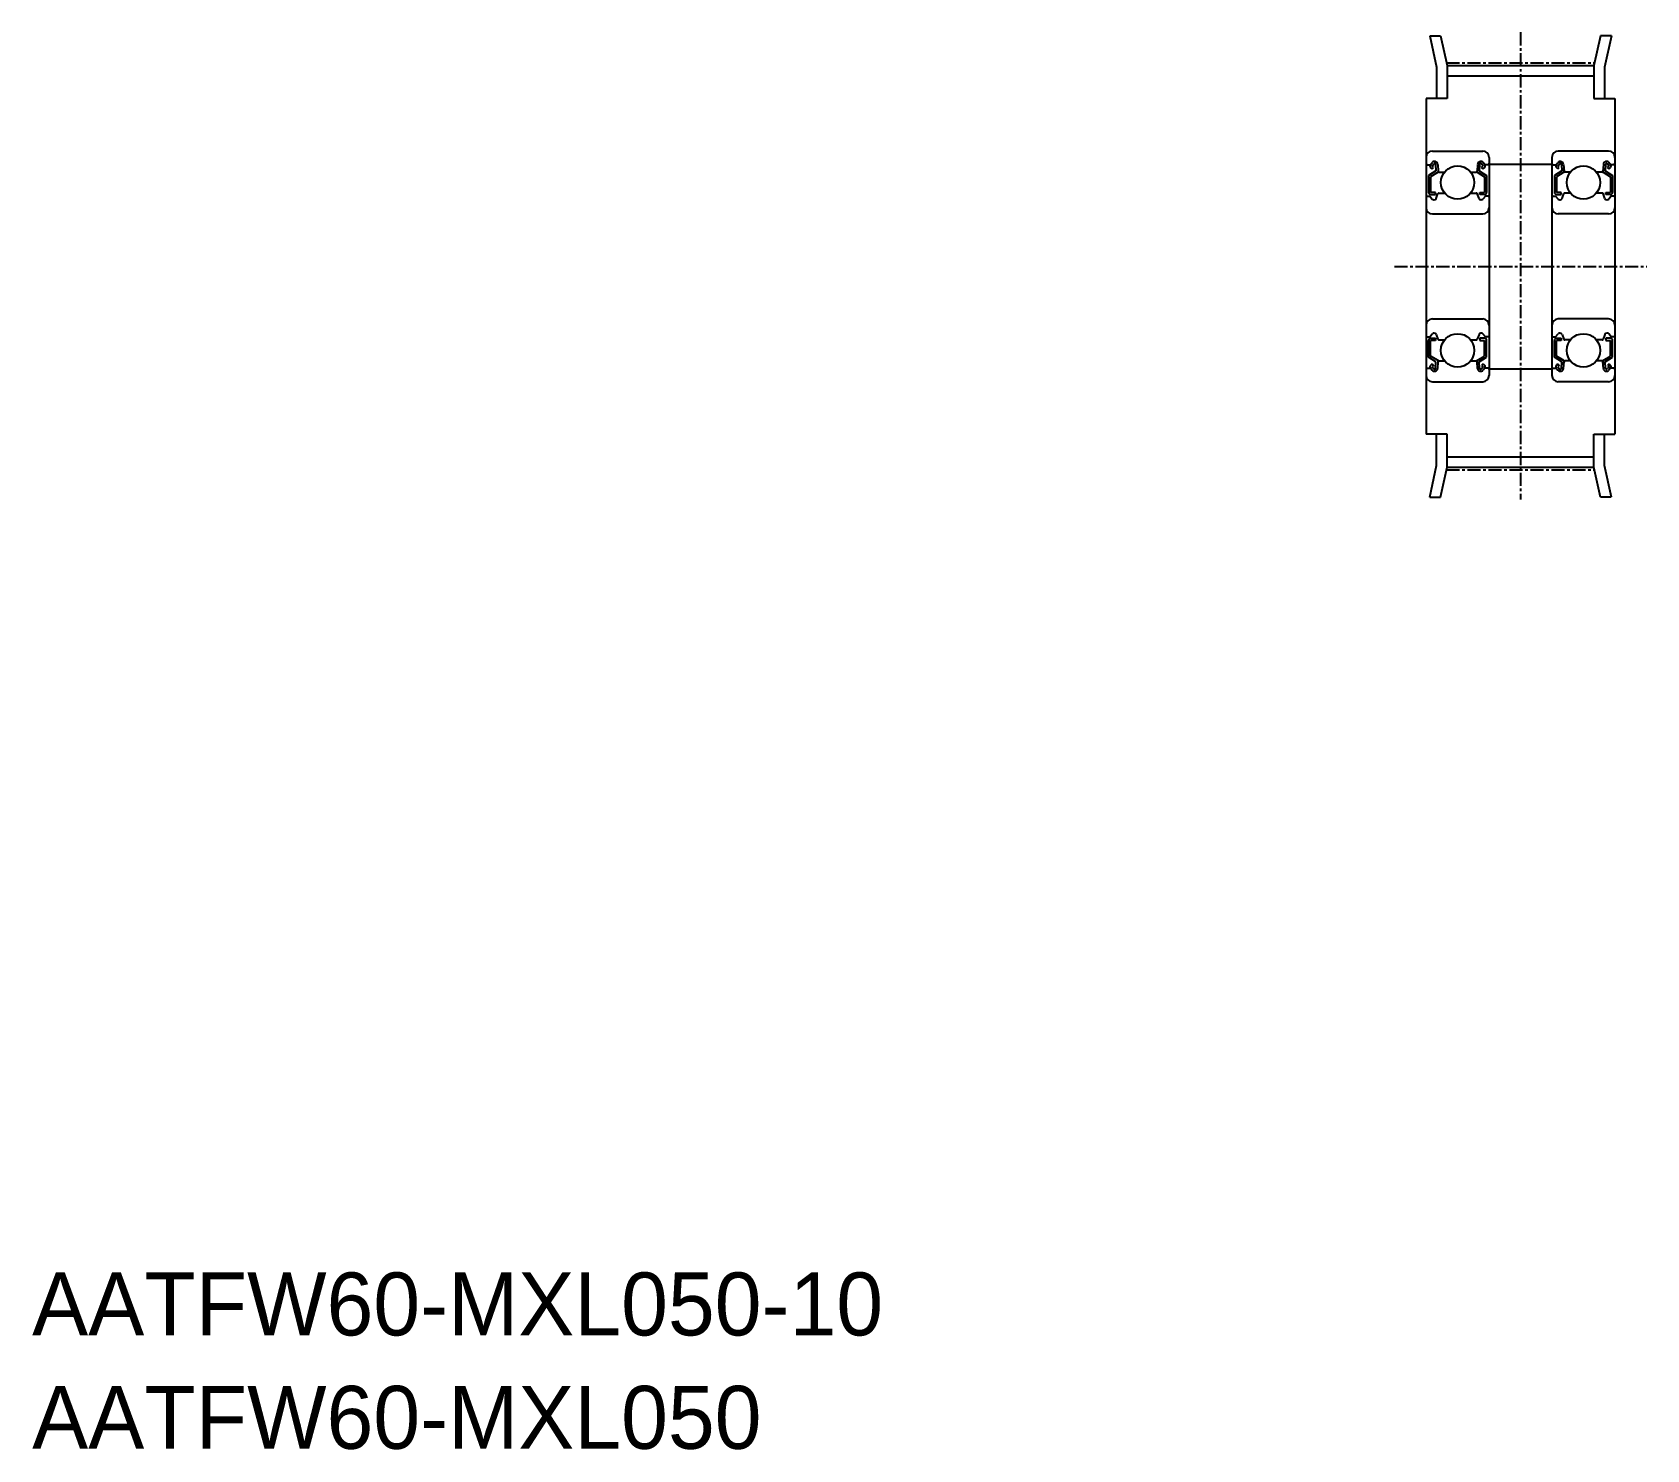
# Model space of a CAD drawing. Extents: x -286 to -132, y -61 to 74.
import ezdxf

# ---------------------------------------------------------------- set-up
doc = ezdxf.new("R2010")
doc.units = 0
doc.linetypes.add('CENTER', pattern=[2, 1.25, -0.25, 0.25, -0.25])
doc.layers.get('0').update_dxf_attribs({"linetype": 'CONTINUOUS'})
doc.layers.add('CENTER', color=1, linetype='CENTER')

msp = doc.modelspace()

# ---------------------------------------------------------------- linework, layer by layer
for p, q in [((-152.71, 73.91), (-151.67, 73.91)), ((-152.71, 73.91), (-152.05, 70.91)), ((-151.67, 73.91), (-151.05, 71.06)), ((-136.43, 73.91), (-137.05, 71.06)), ((-135.39, 73.91), (-136.43, 73.91)), ((-135.39, 73.91), (-136.05, 70.91)), ((-152.05, 70.91), (-152.05, 67.91)), ((-151.05, 71.06), (-137.05, 71.06)), ((-151.05, 71.06), (-151.05, 67.91)), ((-137.05, 71.06), (-137.05, 67.91)), ((-136.05, 70.91), (-136.05, 67.91)), ((-151.05, 70.07), (-137.05, 70.07)), ((-153.05, 67.91), (-153.05, 35.91)), ((-151.05, 67.91), (-153.05, 67.91)), ((-137.05, 67.91), (-135.05, 67.91)), ((-135.05, 67.91), (-135.05, 35.91)), ((-153.05, 62.31), (-153.05, 41.51)), ((-152.95, 61.61), (-152.64, 61.61)), ((-152.64, 61.61), (-152.48, 61.81)), ((-152.49, 61.48), (-152.32, 61.68)), ((-152.45, 62.91), (-147.65, 62.91)), ((-152.15, 61.62), (-152.12, 61.01)), ((-151.95, 61.64), (-151.9, 61)), ((-148.15, 61.64), (-148.2, 61)), ((-147.95, 61.62), (-147.98, 61.01)), ((-147.61, 61.48), (-147.78, 61.68)), ((-147.46, 61.61), (-147.62, 61.81)), ((-147.15, 61.61), (-147.46, 61.61)), ((-147.05, 62.31), (-147.05, 41.51)), ((-147.05, 61.66), (-141.05, 61.66)), ((-141.05, 62.31), (-141.05, 41.51)), ((-140.95, 61.61), (-140.64, 61.61)), ((-140.64, 61.61), (-140.48, 61.81)), ((-140.49, 61.48), (-140.32, 61.68)), ((-135.65, 62.91), (-140.45, 62.91)), ((-140.15, 61.62), (-140.12, 61.01)), ((-139.95, 61.64), (-139.9, 61)), ((-136.15, 61.64), (-136.2, 61)), ((-135.95, 61.62), (-135.98, 61.01)), ((-135.61, 61.48), (-135.78, 61.68)), ((-135.46, 61.61), (-135.62, 61.81)), ((-135.15, 61.61), (-135.46, 61.61)), ((-135.05, 62.31), (-135.05, 41.51)), ((-152.12, 61.01), (-152.82, 60.57)), ((-152.82, 60.57), (-152.82, 58.96)), ((-152.49, 61.2), (-152.63, 61.34)), ((-151.92, 60.9), (-152.62, 60.46)), ((-152.62, 60.46), (-152.62, 58.96)), ((-152.35, 61.34), (-152.49, 61.48)), ((-152.49, 61.2), (-152.35, 61.34)), ((-151.92, 61.25), (-151.92, 60.9)), ((-151.8, 60.91), (-151.28, 60.91)), ((-148.82, 60.91), (-148.3, 60.91)), ((-148.18, 61.25), (-148.18, 60.9)), ((-148.18, 60.9), (-147.48, 60.46)), ((-147.98, 61.01), (-147.28, 60.57)), ((-147.76, 61.34), (-147.61, 61.48)), ((-147.61, 61.2), (-147.76, 61.34)), ((-147.61, 61.2), (-147.47, 61.34)), ((-147.48, 60.46), (-147.48, 58.96)), ((-147.28, 60.57), (-147.28, 58.96)), ((-140.12, 61.01), (-140.82, 60.57)), ((-140.82, 60.57), (-140.82, 58.96)), ((-140.49, 61.2), (-140.63, 61.34)), ((-139.92, 60.9), (-140.62, 60.46)), ((-140.62, 60.46), (-140.62, 58.96)), ((-140.35, 61.34), (-140.49, 61.48)), ((-140.49, 61.2), (-140.35, 61.34)), ((-139.92, 61.25), (-139.92, 60.9)), ((-139.28, 60.91), (-139.8, 60.91)), ((-136.3, 60.91), (-136.82, 60.91)), ((-136.18, 61.25), (-136.18, 60.9)), ((-136.18, 60.9), (-135.48, 60.46)), ((-135.98, 61.01), (-135.28, 60.57)), ((-135.76, 61.34), (-135.61, 61.48)), ((-135.61, 61.2), (-135.76, 61.34)), ((-135.61, 61.2), (-135.47, 61.34)), ((-135.48, 60.46), (-135.48, 58.96)), ((-135.28, 60.57), (-135.28, 58.96)), ((-152.95, 58.61), (-152.7, 58.61)), ((-152.7, 58.61), (-152.47, 58.33)), ((-152.17, 58.96), (-152.62, 58.96)), ((-152.62, 58.76), (-152.17, 58.76)), ((-152.17, 58.76), (-152.17, 58.96)), ((-152.09, 58.4), (-151.93, 58.85)), ((-151.83, 58.91), (-151.28, 58.91)), ((-148.82, 58.91), (-148.27, 58.91)), ((-148.01, 58.4), (-148.18, 58.85)), ((-147.93, 58.96), (-147.48, 58.96)), ((-147.93, 58.76), (-147.93, 58.96)), ((-147.48, 58.76), (-147.93, 58.76)), ((-147.4, 58.61), (-147.63, 58.33)), ((-147.15, 58.61), (-147.4, 58.61)), ((-140.95, 58.61), (-140.7, 58.61)), ((-140.7, 58.61), (-140.47, 58.33)), ((-140.17, 58.96), (-140.62, 58.96)), ((-140.62, 58.76), (-140.17, 58.76)), ((-140.17, 58.76), (-140.17, 58.96)), ((-140.09, 58.4), (-139.93, 58.85)), ((-139.28, 58.91), (-139.83, 58.91)), ((-136.27, 58.91), (-136.82, 58.91)), ((-136.01, 58.4), (-136.18, 58.85)), ((-135.93, 58.96), (-135.48, 58.96)), ((-135.93, 58.76), (-135.93, 58.96)), ((-135.48, 58.76), (-135.93, 58.76)), ((-135.4, 58.61), (-135.63, 58.33)), ((-135.15, 58.61), (-135.4, 58.61)), ((-152.31, 58.26), (-152.28, 58.26)), ((-147.79, 58.26), (-147.82, 58.26)), ((-140.31, 58.26), (-140.28, 58.26)), ((-135.79, 58.26), (-135.82, 58.26)), ((-152.45, 56.91), (-147.65, 56.91)), ((-135.65, 56.91), (-140.45, 56.91)), ((-152.45, 46.91), (-147.65, 46.91)), ((-135.65, 46.91), (-140.45, 46.91)), ((-152.95, 45.21), (-152.7, 45.21)), ((-152.82, 43.25), (-152.82, 44.86)), ((-152.7, 45.21), (-152.47, 45.49)), ((-152.62, 45.06), (-152.17, 45.06)), ((-152.62, 43.36), (-152.62, 44.86)), ((-152.17, 44.86), (-152.62, 44.86)), ((-152.31, 45.56), (-152.28, 45.56)), ((-152.17, 45.06), (-152.17, 44.86)), ((-152.09, 45.43), (-151.93, 44.98)), ((-151.83, 44.91), (-151.28, 44.91)), ((-148.82, 44.91), (-148.27, 44.91)), ((-148.01, 45.43), (-148.18, 44.98)), ((-147.48, 45.06), (-147.93, 45.06)), ((-147.93, 45.06), (-147.93, 44.86)), ((-147.93, 44.86), (-147.48, 44.86)), ((-147.79, 45.56), (-147.82, 45.56)), ((-147.4, 45.21), (-147.63, 45.49)), ((-147.48, 43.36), (-147.48, 44.86)), ((-147.15, 45.21), (-147.4, 45.21)), ((-147.28, 43.25), (-147.28, 44.86)), ((-140.95, 45.21), (-140.7, 45.21)), ((-140.82, 43.25), (-140.82, 44.86)), ((-140.7, 45.21), (-140.47, 45.49)), ((-140.62, 45.06), (-140.17, 45.06)), ((-140.17, 44.86), (-140.62, 44.86)), ((-140.62, 43.36), (-140.62, 44.86)), ((-140.31, 45.56), (-140.28, 45.56)), ((-140.17, 45.06), (-140.17, 44.86)), ((-140.09, 45.43), (-139.93, 44.98)), ((-139.28, 44.91), (-139.83, 44.91)), ((-136.27, 44.91), (-136.82, 44.91)), ((-136.01, 45.43), (-136.18, 44.98)), ((-135.48, 45.06), (-135.93, 45.06)), ((-135.93, 45.06), (-135.93, 44.86)), ((-135.93, 44.86), (-135.48, 44.86)), ((-135.79, 45.56), (-135.82, 45.56)), ((-135.4, 45.21), (-135.63, 45.49)), ((-135.48, 43.36), (-135.48, 44.86)), ((-135.15, 45.21), (-135.4, 45.21)), ((-135.28, 43.25), (-135.28, 44.86)), ((-152.12, 42.82), (-152.82, 43.25)), ((-151.92, 42.93), (-152.62, 43.36)), ((-152.27, 43.15), (-152.27, 43.15)), ((-148.18, 42.93), (-147.48, 43.36)), ((-147.98, 42.82), (-147.28, 43.25)), ((-140.12, 42.82), (-140.82, 43.25)), ((-139.92, 42.93), (-140.62, 43.36)), ((-136.18, 42.93), (-135.48, 43.36)), ((-135.98, 42.82), (-135.28, 43.25)), ((-135.83, 43.15), (-135.83, 43.15)), ((-152.95, 42.21), (-152.64, 42.21)), ((-152.64, 42.21), (-152.48, 42.02)), ((-152.49, 42.62), (-152.63, 42.48)), ((-152.49, 42.62), (-152.35, 42.48)), ((-152.35, 42.48), (-152.49, 42.34)), ((-152.49, 42.34), (-152.32, 42.15)), ((-152.15, 42.2), (-152.12, 42.82)), ((-152.09, 43.04), (-152.09, 43.04)), ((-151.95, 42.19), (-151.9, 42.82)), ((-151.92, 42.58), (-151.92, 42.93)), ((-151.8, 42.91), (-151.28, 42.91)), ((-148.82, 42.91), (-148.3, 42.91)), ((-148.15, 42.19), (-148.2, 42.82)), ((-148.18, 42.58), (-148.18, 42.93)), ((-147.95, 42.2), (-147.98, 42.82)), ((-147.61, 42.34), (-147.78, 42.15)), ((-147.61, 42.62), (-147.76, 42.48)), ((-147.76, 42.48), (-147.61, 42.34)), ((-147.46, 42.21), (-147.62, 42.02)), ((-147.61, 42.62), (-147.47, 42.48)), ((-147.15, 42.21), (-147.46, 42.21)), ((-147.05, 42.16), (-141.05, 42.16)), ((-140.95, 42.21), (-140.64, 42.21)), ((-140.64, 42.21), (-140.48, 42.02)), ((-140.49, 42.62), (-140.63, 42.48)), ((-140.49, 42.62), (-140.35, 42.48)), ((-140.35, 42.48), (-140.49, 42.34)), ((-140.49, 42.34), (-140.32, 42.15)), ((-140.15, 42.2), (-140.12, 42.82)), ((-139.95, 42.19), (-139.9, 42.82)), ((-139.92, 42.58), (-139.92, 42.93)), ((-139.28, 42.91), (-139.8, 42.91)), ((-136.3, 42.91), (-136.82, 42.91)), ((-136.15, 42.19), (-136.2, 42.82)), ((-136.18, 42.58), (-136.18, 42.93)), ((-136.01, 43.04), (-136.01, 43.04)), ((-135.95, 42.2), (-135.98, 42.82)), ((-135.61, 42.34), (-135.78, 42.15)), ((-135.61, 42.62), (-135.76, 42.48)), ((-135.76, 42.48), (-135.61, 42.34)), ((-135.46, 42.21), (-135.62, 42.02)), ((-135.61, 42.62), (-135.47, 42.48)), ((-135.15, 42.21), (-135.46, 42.21)), ((-152.45, 40.91), (-147.65, 40.91)), ((-135.65, 40.91), (-140.45, 40.91)), ((-151.05, 35.91), (-153.05, 35.91)), ((-152.05, 32.92), (-152.05, 35.91)), ((-151.05, 32.76), (-151.05, 35.91)), ((-137.05, 35.91), (-135.05, 35.91)), ((-137.05, 32.76), (-137.05, 35.91)), ((-136.05, 32.92), (-136.05, 35.91)), ((-152.71, 29.91), (-152.05, 32.92)), ((-151.67, 29.91), (-151.05, 32.76)), ((-151.05, 33.76), (-137.05, 33.76)), ((-151.05, 32.76), (-137.05, 32.76)), ((-136.43, 29.91), (-137.05, 32.76)), ((-135.39, 29.91), (-136.05, 32.92)), ((-152.71, 29.91), (-151.67, 29.91)), ((-135.4, 29.91), (-136.43, 29.91))]:
    msp.add_line(p, q)
for centre in [(-150.05, 59.91), (-138.05, 59.91), (-150.05, 43.91), (-138.05, 43.91)]:
    msp.add_circle(centre, 1.59)
for centre, radius, start, end in [((-152.45, 62.31), 0.6, 90, 180), ((-152.95, 61.71), 0.1, 180, 270), ((-152.49, 61.48), 0.2, 139.8648, 225.0001), ((-152.25, 61.62), 0.298, 5.0005, 140.1714), ((-152.25, 61.62), 0.0983, 4.6646, 139.9739), ((-147.85, 61.62), 0.298, 39.8286, 174.9997), ((-147.85, 61.62), 0.0983, 40.0264, 175.3357), ((-147.65, 62.31), 0.6, 0, 90), ((-147.61, 61.48), 0.2, 314.9967, 40.1352), ((-147.15, 61.71), 0.1, 269.9995, 359.9913), ((-140.45, 62.31), 0.6, 90, 180), ((-140.95, 61.71), 0.1, 180.0087, 270.0005), ((-140.49, 61.48), 0.2, 139.8647, 225.0033), ((-140.25, 61.62), 0.298, 5.0003, 140.1714), ((-140.25, 61.62), 0.0983, 4.6643, 139.9736), ((-135.85, 61.62), 0.298, 39.8286, 174.9995), ((-135.85, 61.62), 0.0983, 40.0261, 175.3354), ((-135.65, 62.31), 0.6, 0, 90), ((-135.61, 61.48), 0.2, 314.9999, 40.1352), ((-135.15, 61.71), 0.1, 270, 360), ((-151.8, 61.01), 0.1, 185.1444, 270), ((-148.3, 61.01), 0.1, 269.9995, 354.8557), ((-139.8, 61.01), 0.1, 185.1443, 270.0005), ((-136.3, 61.01), 0.1, 270, 354.8556), ((-152.95, 58.51), 0.1, 89.9995, 180), ((-152.62, 58.96), 0.2, 180, 270), ((-151.83, 58.81), 0.1, 89.9995, 160.1157), ((-148.27, 58.81), 0.1, 19.8845, 90.0002), ((-147.48, 58.96), 0.2, 269.9998, 359.9956), ((-147.15, 58.51), 0.1, 359.9913, 90.0002), ((-140.95, 58.51), 0.1, 89.9998, 180.0087), ((-140.62, 58.96), 0.2, 180.0044, 270.0002), ((-139.83, 58.81), 0.1, 89.9998, 160.1155), ((-136.27, 58.81), 0.1, 19.8843, 90.0005), ((-135.48, 58.96), 0.2, 270, 360), ((-135.15, 58.51), 0.1, 360, 90.0005), ((-152.45, 57.51), 0.6, 180, 270), ((-152.31, 58.46), 0.2, 220.1384, 270), ((-152.28, 58.46), 0.2, 270, 340.1117), ((-147.82, 58.46), 0.2, 199.8883, 269.9998), ((-147.79, 58.46), 0.2, 269.9998, 319.8615), ((-147.65, 57.51), 0.6, 270, 0), ((-140.45, 57.51), 0.6, 180, 270), ((-140.31, 58.46), 0.2, 220.1385, 270.0002), ((-140.28, 58.46), 0.2, 270.0002, 340.1117), ((-135.82, 58.46), 0.2, 199.8883, 270), ((-135.79, 58.46), 0.2, 270, 319.8616), ((-135.65, 57.51), 0.6, 270, 0), ((-152.45, 46.31), 0.6, 90, 180), ((-147.65, 46.31), 0.6, 0, 90), ((-140.45, 46.31), 0.6, 90, 180), ((-135.65, 46.31), 0.6, 0, 90), ((-152.95, 45.31), 0.1, 180, 270.0005), ((-152.62, 44.86), 0.2, 90, 180), ((-152.31, 45.36), 0.2, 90, 139.8616), ((-152.28, 45.36), 0.2, 19.8883, 90), ((-151.83, 45.01), 0.1, 199.8843, 270.0005), ((-148.27, 45.01), 0.1, 269.9998, 340.1155), ((-147.82, 45.36), 0.2, 90.0002, 160.1117), ((-147.79, 45.36), 0.2, 40.1385, 90.0002), ((-147.48, 44.86), 0.2, 0.0044, 90.0002), ((-147.15, 45.31), 0.1, 269.9998, 0.0087), ((-140.95, 45.31), 0.1, 179.9913, 270.0002), ((-140.62, 44.86), 0.2, 89.9998, 179.9956), ((-140.31, 45.36), 0.2, 89.9998, 139.8615), ((-140.28, 45.36), 0.2, 19.8883, 89.9998), ((-139.83, 45.01), 0.1, 199.8845, 270.0002), ((-136.27, 45.01), 0.1, 269.9995, 340.1157), ((-135.82, 45.36), 0.2, 90, 160.1117), ((-135.79, 45.36), 0.2, 40.1384, 90), ((-135.48, 44.86), 0.2, 0.0001, 90), ((-135.15, 45.31), 0.1, 269.9995, 0.0001), ((-152.95, 42.11), 0.1, 90, 180), ((-152.49, 42.34), 0.2, 134.9999, 220.1352), ((-152.25, 42.21), 0.298, 219.8286, 354.9995), ((-152.25, 42.21), 0.0983, 220.0261, 355.3354), ((-151.8, 42.81), 0.1, 90, 174.8556), ((-148.3, 42.81), 0.1, 5.1443, 90.0005), ((-147.85, 42.21), 0.298, 185.0003, 320.1714), ((-147.85, 42.21), 0.0983, 184.6643, 319.9736), ((-147.61, 42.34), 0.2, 319.8648, 45.0033), ((-147.15, 42.11), 0.1, 0.0087, 90.0005), ((-140.95, 42.11), 0.1, 89.9995, 179.9913), ((-140.49, 42.34), 0.2, 134.9967, 220.1352), ((-140.25, 42.21), 0.298, 219.8286, 354.9997), ((-140.25, 42.21), 0.0983, 220.0264, 355.3357), ((-139.8, 42.81), 0.1, 89.9995, 174.8557), ((-136.3, 42.81), 0.1, 5.1444, 90), ((-135.85, 42.21), 0.298, 185.0005, 320.1714), ((-135.85, 42.21), 0.0983, 184.6646, 319.9739), ((-135.61, 42.34), 0.2, 319.8648, 45.0001), ((-135.15, 42.11), 0.1, 0.0001, 90), ((-152.45, 41.51), 0.6, 180, 270), ((-147.65, 41.51), 0.6, 270, 0), ((-140.45, 41.51), 0.6, 180, 270), ((-135.65, 41.51), 0.6, 270, 0)]:
    msp.add_arc(centre, radius, start, end)
at = {"layer": 'CENTER', "color": 1, "linetype": 'CENTER'}
for p, q in [((-144.05, 74.23), (-144.05, 29.7)), ((-151.11, 71.32), (-137, 71.32)), ((-156.08, 51.91), (-132.02, 51.91)), ((-151.11, 32.51), (-137, 32.51))]:
    msp.add_line(p, q, dxfattribs=at)

# ---------------------------------------------------------------- texts
at = {"color": 7, "linetype": 'CONTINUOUS'}
for s, p in [('AATFW60-MXL050-10', (-285.99, -50)), ('AATFW60-MXL050', (-285.99, -60.81))]:
    msp.add_text(s, height=6, dxfattribs=at).set_placement(p)

doc.saveas('drawing.dxf')
